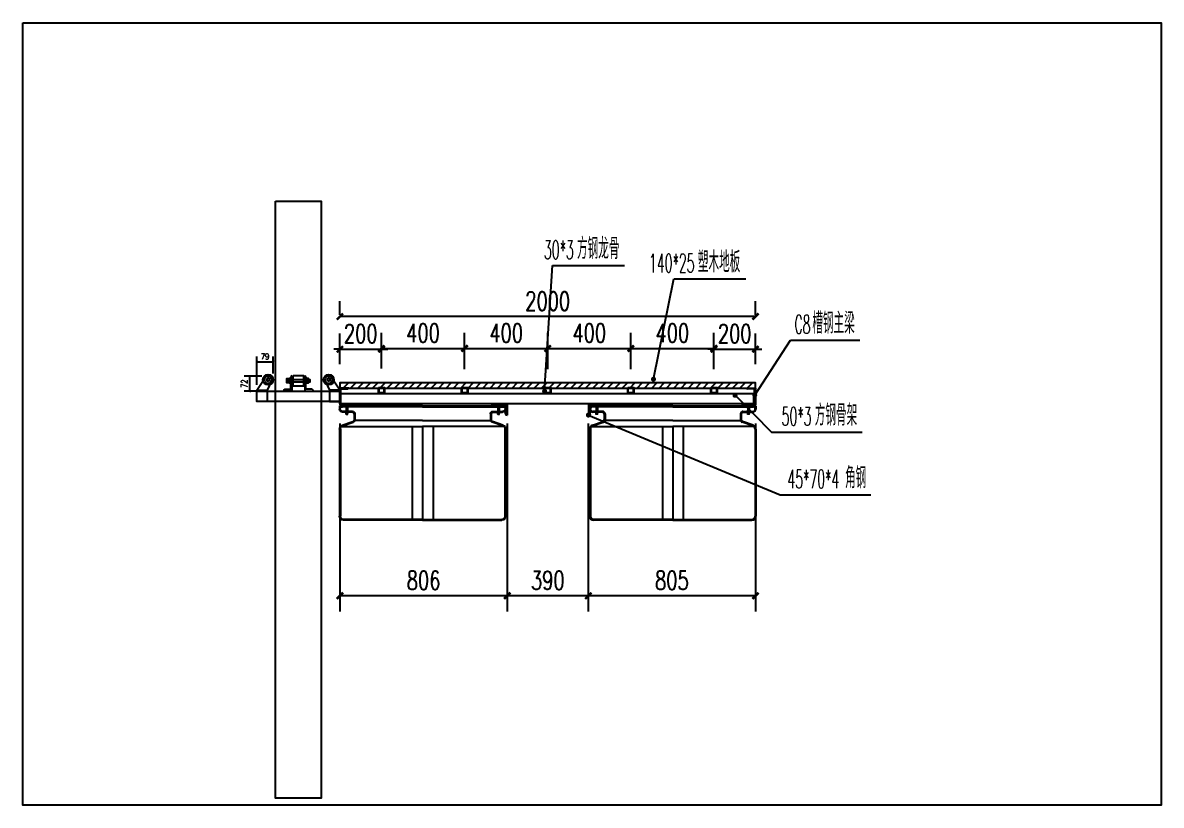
# Model space of a CAD drawing. Header units: millimetres. Extents: x -1822632 to -1305911, y 1206448 to 1536160.
# Drawn here: x -1742255 to -1736775, y 1225513 to 1229280 of the extents above; entities that cross this region are included whole.
import ezdxf

# ---------------------------------------------------------------- set-up
doc = ezdxf.new("R2010")
doc.units = ezdxf.units.MM
doc.header["$LTSCALE"] = 1000
doc.layers.get('0').update_dxf_attribs({"linetype": 'CONTINUOUS'})
doc.layers.get('DEFPOINTS').update_dxf_attribs({"linetype": 'CONTINUOUS'})
for name, color, linetype in [('DIM_LEAD', 3, 'CONTINUOUS'), ('PUB_DIM', 3, 'CONTINUOUS'), ('PUB_TEXT', 7, 'CONTINUOUS'), ('木地板', 32, 'CONTINUOUS'), ('浮筒', 252, 'CONTINUOUS'), ('螺栓', 146, 'CONTINUOUS'), ('钢', 172, 'CONTINUOUS'), ('钢架', 90, 'CONTINUOUS')]:
    doc.layers.add(name, color=color, linetype=linetype)
doc.styles.add('_TCH_DIM', font='SIMPLEX.shx', dxfattribs={"width": 0.7, "bigfont": 'GBCBIG.shx'})
doc.styles.add('_TCH_DIM_T3', font='SIMPLEX', dxfattribs={"width": 0.705882, "bigfont": 'GBCBIG'})
doc.dimstyles.new('_T&10', dxfattribs={"dimtxt": 29.75, "dimasz": 10, "dimexe": 25, "dimexo": 30, "dimgap": 10, "dimtad": 1, "dimdec": 0, "dimzin": 0, "dimdsep": 46, "dimtxsty": '_TCH_DIM_T3', "dimblk": 'ARCHTICK', "dimcen": 0.09, "dimclrt": 7, "dimazin": 2, "dimtfac": 1, "dimtdec": 0, "dimtix": 1, "dimtmove": 2, "dimatfit": 3, "dimfxl": 1, "dimtolj": 1, "dimtzin": 0, "dimarcsym": 0})
doc.dimstyles.new('_T&30', dxfattribs={"dimtxt": 89.25, "dimasz": 30, "dimexe": 75, "dimexo": 90, "dimgap": 30, "dimtad": 1, "dimdec": 0, "dimzin": 0, "dimdsep": 46, "dimtxsty": '_TCH_DIM_T3', "dimblk": 'ARCHTICK', "dimcen": 0.09, "dimclrt": 7, "dimazin": 2, "dimtfac": 1, "dimtdec": 0, "dimtix": 1, "dimtmove": 2, "dimatfit": 3, "dimfxl": 1, "dimtolj": 1, "dimtzin": 0, "dimarcsym": 0})

# ---------------------------------------------------------------- blocks, each defined once
blk = doc.blocks.new('_ARCHTICK')
at = {"color": 0, "linetype": 'ByBlock', "const_width": 0.4}
blk.add_lwpolyline([(-0.5, -0.5), (0.5, 0.5)], dxfattribs=at)
blk = doc.blocks.new('*D71')
at = {"layer": 'DEFPOINTS', "color": 0, "transparency": 16777216}
for p in [(-1741049.1, 1227647.7, 0), (-1741049.1, 1227560.9, 0), (-1741128.1, 1227505.9, 0)]:
    blk.add_point(p, dxfattribs=at)
at = {"layer": '木地板', "color": 0, "lineweight": -2, "transparency": 16777216}
for p, q in [((-1741128.1, 1227535.9, 0), (-1741128.1, 1227672.7, 0)), ((-1741128.1, 1227647.7, 0), (-1741049.1, 1227647.7, 0)), ((-1741049.1, 1227590.9, 0), (-1741049.1, 1227672.7, 0))]:
    blk.add_line(p, q, dxfattribs=at)
at = {"layer": '木地板', "color": 0, "lineweight": -2, "transparency": 16777216, "xscale": 10, "yscale": 10, "zscale": 10, "rotation": 180}
blk.add_blockref('_ARCHTICK', (-1741128.1, 1227647.7, 0), dxfattribs=at)
at = {"layer": '木地板', "color": 0, "lineweight": -2, "transparency": 16777216, "xscale": 10, "yscale": 10, "zscale": 10}
blk.add_blockref('_ARCHTICK', (-1741049.1, 1227647.7, 0), dxfattribs=at)
at = {"layer": '木地板', "color": 7, "transparency": 16777216, "insert": (-1741088.6, 1227672.6, 0), "char_height": 29.75, "attachment_point": 5, "style": '_TCH_DIM_T3'}
blk.add_mtext('\\A1;79', dxfattribs=at)
blk = doc.blocks.new('*D72')
at = {"layer": 'DEFPOINTS', "color": 0, "transparency": 16777216}
for p in [(-1741074.1, 1227578.4, 0), (-1741163.7, 1227505.9, 0), (-1741074.1, 1227505.9, 0)]:
    blk.add_point(p, dxfattribs=at)
at = {"layer": '木地板', "color": 0, "lineweight": -2, "transparency": 16777216}
for p, q in [((-1741104.1, 1227578.4, 0), (-1741188.7, 1227578.4, 0)), ((-1741163.7, 1227578.4, 0), (-1741163.7, 1227505.9, 0)), ((-1741104.1, 1227505.9, 0), (-1741188.7, 1227505.9, 0))]:
    blk.add_line(p, q, dxfattribs=at)
at = {"layer": '木地板', "color": 0, "lineweight": -2, "transparency": 16777216, "xscale": 10, "yscale": 10, "zscale": 10}
for p, rotation in [((-1741163.7, 1227578.4, 0), 90), ((-1741163.7, 1227505.9, 0), 270)]:
    blk.add_blockref('_ARCHTICK', p, dxfattribs=dict(at, rotation=rotation))
at = {"layer": '木地板', "color": 7, "transparency": 16777216, "insert": (-1741188.5, 1227542.2, 0), "char_height": 29.75, "attachment_point": 5, "rotation": 90, "style": '_TCH_DIM_T3'}
blk.add_mtext('\\A1;72', dxfattribs=at)
blk = doc.blocks.new('*U55')
at = {"layer": '钢'}
for points in [[(-15, 15), (15, 15), (15, -15), (-15, -15)], [(-12, 12), (12, 12), (12, -12), (-12, -12)]]:
    blk.add_lwpolyline(points, close=True, dxfattribs=at)
blk = doc.blocks.new('*U56')
at = {"layer": '钢', "color": 0, "linetype": 'ByBlock', "lineweight": -2, "transparency": 16777216}
for p in [(0, 0), (400, 0), (800, 0), (1200, 0), (1600, 0)]:
    blk.add_blockref('*U55', p, dxfattribs=at)
blk = doc.blocks.new('$FTMT$00000028')
at = {"layer": '螺栓'}
for p, q in [((-9.6, 23.2), (-8.6, 24.2)), ((-9.6, 23.2), (-9.6, 16.9)), ((8.6, 24.2), (-8.6, 24.2)), ((9.6, 23.2), (8.6, 24.2)), ((9.6, 18.5), (9.6, 23.2)), ((-3.4, -24.2), (-4.8, -22.8))]:
    blk.add_line(p, q, dxfattribs=at)
at = {"layer": '螺栓', "lineweight": 9}
for points in [[(-9.6, 18.5), (9.6, 18.5), (9.6, 16.9), (-9.6, 16.9)], [(7.7, 18.5), (-7.7, 18.5)], [(-7.2, 24.2), (7.2, 24.2)], [(-4.8, 24.2), (-4.8, 18.5)], [(-4.8, 18.5), (-4.8, -7.9)], [(-3.4, 18.5), (-3.4, -7.9)], [(3.4, 18.5), (3.4, -7.9)], [(4.8, 18.5), (4.8, 24.2)], [(4.8, 18.5), (4.8, -7.9)], [(9.6, -7.9), (-9.6, -7.9)], [(-9.6, -9.9), (-9.6, -7.9)], [(9.6, -9.9), (-9.6, -9.9)], [(7.7, -9.9), (7.7, -15.6), (-7.7, -15.6), (-7.7, -9.9)], [(-5.2, -15.6), (-5.2, -9.9)], [(-4.8, -22.8), (-4.8, -15.6)], [(-3.4, -24.2), (-3.4, -15.6)], [(3.4, -24.2), (-3.4, -24.2)], [(3.4, -24.2), (3.4, -15.6)], [(3.4, -24.2), (4.8, -22.8)], [(4.8, -22.8), (4.8, -15.6)], [(5.2, -9.9), (5.2, -15.6)], [(9.6, -7.9), (9.6, -9.9)]]:
    blk.add_lwpolyline(points, dxfattribs=at)
for points in [[(-7.4, 24), (-6.5, 23.6), (-5.6, 23.7), (-4.8, 24.2)], [(-4.8, 24.2), (-1.7, 23.1), (1.7, 23.1), (4.8, 24.2)], [(4.8, 24.2), (5.6, 23.7), (6.5, 23.6), (7.4, 24)]]:
    blk.add_open_spline(points, degree=3, dxfattribs=at)
blk = doc.blocks.new('*U57')
at = {"layer": '木地板'}
blk.add_blockref('$FTMT$00000028', (0, 0), dxfattribs=at)
blk = doc.blocks.new('*U58')
at = {"layer": '木地板', "color": 0, "linetype": 'ByBlock', "lineweight": -2, "transparency": 16777216}
for p in [(-730, 0), (0, 0)]:
    blk.add_blockref('*U57', p, dxfattribs=at)
blk = doc.blocks.new('*U59')
at = {"layer": '木地板'}
blk.add_blockref('$FTMT$00000028', (0, 0), dxfattribs=at)
blk = doc.blocks.new('*U60')
at = {"layer": '木地板', "color": 0, "linetype": 'ByBlock', "lineweight": -2, "transparency": 16777216}
for p in [(-730, 0), (0, 0)]:
    blk.add_blockref('*U59', p, dxfattribs=at)
blk = doc.blocks.new('*D65')
at = {"layer": 'DEFPOINTS', "color": 0, "transparency": 16777216}
for p in [(-1740528.1, 1227708.1), (-1740728.1, 1227545.9), (-1740528.1, 1227524.4, 0)]:
    blk.add_point(p, dxfattribs=at)
at = {"layer": 'PUB_DIM', "color": 0, "lineweight": -2, "transparency": 16777216}
for p, q in [((-1740728.1, 1227635.9), (-1740728.1, 1227783.1)), ((-1740528.1, 1227614.4), (-1740528.1, 1227783.1)), ((-1740728.1, 1227708.1), (-1740758.1, 1227708.1)), ((-1740728.1, 1227708.1), (-1740528.1, 1227708.1)), ((-1740528.1, 1227708.1), (-1740498.1, 1227708.1))]:
    blk.add_line(p, q, dxfattribs=at)
at = {"layer": 'PUB_DIM', "color": 0, "lineweight": -2, "transparency": 16777216, "xscale": 30, "yscale": 30, "zscale": 30}
blk.add_blockref('_ARCHTICK', (-1740728.1, 1227708.1), dxfattribs=at)
at = {"layer": 'PUB_DIM', "color": 0, "lineweight": -2, "transparency": 16777216, "xscale": 30, "yscale": 30, "zscale": 30, "rotation": 180}
blk.add_blockref('_ARCHTICK', (-1740528.1, 1227708.1), dxfattribs=at)
at = {"layer": 'PUB_DIM', "color": 7, "transparency": 16777216, "insert": (-1740628.1, 1227782.7), "char_height": 89.25, "attachment_point": 5, "style": '_TCH_DIM_T3'}
blk.add_mtext('\\A1;200', dxfattribs=at)
blk = doc.blocks.new('*D66')
at = {"layer": 'DEFPOINTS', "color": 0, "transparency": 16777216}
for p in [(-1740128.1, 1227711.5, 0), (-1740528.1, 1227524.4, 0), (-1740128.1, 1227521.4, 0)]:
    blk.add_point(p, dxfattribs=at)
at = {"layer": 'PUB_DIM', "color": 0, "lineweight": -2, "transparency": 16777216}
for p, q in [((-1740528.1, 1227614.4, 0), (-1740528.1, 1227786.5, 0)), ((-1740128.1, 1227611.4, 0), (-1740128.1, 1227786.5, 0)), ((-1740528.1, 1227711.5, 0), (-1740128.1, 1227711.5, 0))]:
    blk.add_line(p, q, dxfattribs=at)
at = {"layer": 'PUB_DIM', "color": 0, "lineweight": -2, "transparency": 16777216, "xscale": 30, "yscale": 30, "zscale": 30, "rotation": 180}
blk.add_blockref('_ARCHTICK', (-1740528.1, 1227711.5, 0), dxfattribs=at)
at = {"layer": 'PUB_DIM', "color": 0, "lineweight": -2, "transparency": 16777216, "xscale": 30, "yscale": 30, "zscale": 30}
blk.add_blockref('_ARCHTICK', (-1740128.1, 1227711.5, 0), dxfattribs=at)
at = {"layer": 'PUB_DIM', "color": 7, "transparency": 16777216, "insert": (-1740328.1, 1227786.1, 0), "char_height": 89.25, "attachment_point": 5, "style": '_TCH_DIM_T3'}
blk.add_mtext('\\A1;400', dxfattribs=at)
blk = doc.blocks.new('*D67')
at = {"layer": 'DEFPOINTS', "color": 0, "transparency": 16777216}
for p in [(-1739728.1, 1227711.5, 0), (-1740128.1, 1227521.4, 0), (-1739728.1, 1227521.4, 0)]:
    blk.add_point(p, dxfattribs=at)
at = {"layer": 'PUB_DIM', "color": 0, "lineweight": -2, "transparency": 16777216}
for p, q in [((-1740128.1, 1227611.4, 0), (-1740128.1, 1227786.5, 0)), ((-1739728.1, 1227611.4, 0), (-1739728.1, 1227786.5, 0)), ((-1740128.1, 1227711.5, 0), (-1739728.1, 1227711.5, 0))]:
    blk.add_line(p, q, dxfattribs=at)
at = {"layer": 'PUB_DIM', "color": 0, "lineweight": -2, "transparency": 16777216, "xscale": 30, "yscale": 30, "zscale": 30, "rotation": 180}
blk.add_blockref('_ARCHTICK', (-1740128.1, 1227711.5, 0), dxfattribs=at)
at = {"layer": 'PUB_DIM', "color": 0, "lineweight": -2, "transparency": 16777216, "xscale": 30, "yscale": 30, "zscale": 30}
blk.add_blockref('_ARCHTICK', (-1739728.1, 1227711.5, 0), dxfattribs=at)
at = {"layer": 'PUB_DIM', "color": 7, "transparency": 16777216, "insert": (-1739928.1, 1227786.1, 0), "char_height": 89.25, "attachment_point": 5, "style": '_TCH_DIM_T3'}
blk.add_mtext('\\A1;400', dxfattribs=at)
blk = doc.blocks.new('*D68')
at = {"layer": 'DEFPOINTS', "color": 0, "transparency": 16777216}
for p in [(-1739328.1, 1227711.5, 0), (-1739728.1, 1227521.4, 0), (-1739328.1, 1227521.4, 0)]:
    blk.add_point(p, dxfattribs=at)
at = {"layer": 'PUB_DIM', "color": 0, "lineweight": -2, "transparency": 16777216}
for p, q in [((-1739728.1, 1227611.4, 0), (-1739728.1, 1227786.5, 0)), ((-1739328.1, 1227611.4, 0), (-1739328.1, 1227786.5, 0)), ((-1739728.1, 1227711.5, 0), (-1739328.1, 1227711.5, 0))]:
    blk.add_line(p, q, dxfattribs=at)
at = {"layer": 'PUB_DIM', "color": 0, "lineweight": -2, "transparency": 16777216, "xscale": 30, "yscale": 30, "zscale": 30, "rotation": 180}
blk.add_blockref('_ARCHTICK', (-1739728.1, 1227711.5, 0), dxfattribs=at)
at = {"layer": 'PUB_DIM', "color": 0, "lineweight": -2, "transparency": 16777216, "xscale": 30, "yscale": 30, "zscale": 30}
blk.add_blockref('_ARCHTICK', (-1739328.1, 1227711.5, 0), dxfattribs=at)
at = {"layer": 'PUB_DIM', "color": 7, "transparency": 16777216, "insert": (-1739528.1, 1227786.1, 0), "char_height": 89.25, "attachment_point": 5, "style": '_TCH_DIM_T3'}
blk.add_mtext('\\A1;400', dxfattribs=at)
blk = doc.blocks.new('*D69')
at = {"layer": 'DEFPOINTS', "color": 0, "transparency": 16777216}
for p in [(-1738928.1, 1227711.5, 0), (-1739328.1, 1227521.4, 0), (-1738928.1, 1227521.4, 0)]:
    blk.add_point(p, dxfattribs=at)
at = {"layer": 'PUB_DIM', "color": 0, "lineweight": -2, "transparency": 16777216}
for p, q in [((-1739328.1, 1227611.4, 0), (-1739328.1, 1227786.5, 0)), ((-1738928.1, 1227611.4, 0), (-1738928.1, 1227786.5, 0)), ((-1739328.1, 1227711.5, 0), (-1738928.1, 1227711.5, 0))]:
    blk.add_line(p, q, dxfattribs=at)
at = {"layer": 'PUB_DIM', "color": 0, "lineweight": -2, "transparency": 16777216, "xscale": 30, "yscale": 30, "zscale": 30, "rotation": 180}
blk.add_blockref('_ARCHTICK', (-1739328.1, 1227711.5, 0), dxfattribs=at)
at = {"layer": 'PUB_DIM', "color": 0, "lineweight": -2, "transparency": 16777216, "xscale": 30, "yscale": 30, "zscale": 30}
blk.add_blockref('_ARCHTICK', (-1738928.1, 1227711.5, 0), dxfattribs=at)
at = {"layer": 'PUB_DIM', "color": 7, "transparency": 16777216, "insert": (-1739128.1, 1227786.1, 0), "char_height": 89.25, "attachment_point": 5, "style": '_TCH_DIM_T3'}
blk.add_mtext('\\A1;400', dxfattribs=at)
blk = doc.blocks.new('*D70')
at = {"layer": 'DEFPOINTS', "color": 0, "transparency": 16777216}
for p in [(-1738728.1, 1227708.1), (-1738928.1, 1227521.4, 0), (-1738728.1, 1227545.9)]:
    blk.add_point(p, dxfattribs=at)
at = {"layer": 'PUB_DIM', "color": 0, "lineweight": -2, "transparency": 16777216}
for p, q in [((-1738928.1, 1227611.4), (-1738928.1, 1227783.1)), ((-1738728.1, 1227635.9), (-1738728.1, 1227783.1)), ((-1738928.1, 1227708.1), (-1738958.1, 1227708.1)), ((-1738928.1, 1227708.1), (-1738728.1, 1227708.1)), ((-1738728.1, 1227708.1), (-1738698.1, 1227708.1))]:
    blk.add_line(p, q, dxfattribs=at)
at = {"layer": 'PUB_DIM', "color": 0, "lineweight": -2, "transparency": 16777216, "xscale": 30, "yscale": 30, "zscale": 30}
blk.add_blockref('_ARCHTICK', (-1738928.1, 1227708.1), dxfattribs=at)
at = {"layer": 'PUB_DIM', "color": 0, "lineweight": -2, "transparency": 16777216, "xscale": 30, "yscale": 30, "zscale": 30, "rotation": 180}
blk.add_blockref('_ARCHTICK', (-1738728.1, 1227708.1), dxfattribs=at)
at = {"layer": 'PUB_DIM', "color": 7, "transparency": 16777216, "insert": (-1738828.1, 1227782.7), "char_height": 89.25, "attachment_point": 5, "style": '_TCH_DIM_T3'}
blk.add_mtext('\\A1;200', dxfattribs=at)
blk = doc.blocks.new('*D61')
at = {"layer": 'DEFPOINTS', "color": 0, "transparency": 16777216}
for p in [(-1740728.1, 1227865.1), (-1740728.1, 1227783.1), (-1738728.1, 1227783.1)]:
    blk.add_point(p, dxfattribs=at)
at = {"layer": 'PUB_DIM', "color": 0, "lineweight": -2, "transparency": 16777216}
for p, q in [((-1740728.1, 1227873.1), (-1740728.1, 1227940.1)), ((-1738728.1, 1227873.1), (-1738728.1, 1227940.1)), ((-1738728.1, 1227865.1), (-1740728.1, 1227865.1))]:
    blk.add_line(p, q, dxfattribs=at)
at = {"layer": 'PUB_DIM', "color": 0, "lineweight": -2, "transparency": 16777216, "xscale": 30, "yscale": 30, "zscale": 30, "rotation": 180}
blk.add_blockref('_ARCHTICK', (-1740728.1, 1227865.1), dxfattribs=at)
at = {"layer": 'PUB_DIM', "color": 0, "lineweight": -2, "transparency": 16777216, "xscale": 30, "yscale": 30, "zscale": 30}
blk.add_blockref('_ARCHTICK', (-1738728.1, 1227865.1), dxfattribs=at)
at = {"layer": 'PUB_DIM', "color": 7, "transparency": 16777216, "insert": (-1739728.1, 1227939.7), "char_height": 89.25, "attachment_point": 5, "style": '_TCH_DIM_T3'}
blk.add_mtext('\\A1;2000', dxfattribs=at)
blk = doc.blocks.new('*D62')
at = {"layer": 'DEFPOINTS', "color": 0, "transparency": 16777216}
for p in [(-1739532.6, 1227440.9, 0), (-1738728.1, 1227440.9), (-1739532.6, 1226521)]:
    blk.add_point(p, dxfattribs=at)
at = {"layer": 'PUB_DIM', "color": 0, "lineweight": -2, "transparency": 16777216}
for p, q in [((-1739532.6, 1227350.9), (-1739532.6, 1226446)), ((-1738728.1, 1227350.9), (-1738728.1, 1226446)), ((-1738728.1, 1226521), (-1739532.6, 1226521))]:
    blk.add_line(p, q, dxfattribs=at)
at = {"layer": 'PUB_DIM', "color": 0, "lineweight": -2, "transparency": 16777216, "xscale": 30, "yscale": 30, "zscale": 30, "rotation": 180}
blk.add_blockref('_ARCHTICK', (-1739532.6, 1226521), dxfattribs=at)
at = {"layer": 'PUB_DIM', "color": 0, "lineweight": -2, "transparency": 16777216, "xscale": 30, "yscale": 30, "zscale": 30}
blk.add_blockref('_ARCHTICK', (-1738728.1, 1226521), dxfattribs=at)
at = {"layer": 'PUB_DIM', "color": 7, "transparency": 16777216, "insert": (-1739130.3, 1226595.6), "char_height": 89.25, "attachment_point": 5, "style": '_TCH_DIM_T3'}
blk.add_mtext('\\A1;805', dxfattribs=at)
blk = doc.blocks.new('*D63')
at = {"layer": 'DEFPOINTS', "color": 0, "transparency": 16777216}
for p in [(-1739922.6, 1227440.9, 0), (-1739532.6, 1227440.9, 0), (-1739922.6, 1226521)]:
    blk.add_point(p, dxfattribs=at)
at = {"layer": 'PUB_DIM', "color": 0, "lineweight": -2, "transparency": 16777216}
for p, q in [((-1739922.6, 1227350.9), (-1739922.6, 1226446)), ((-1739532.6, 1227350.9), (-1739532.6, 1226446)), ((-1739532.6, 1226521), (-1739922.6, 1226521))]:
    blk.add_line(p, q, dxfattribs=at)
at = {"layer": 'PUB_DIM', "color": 0, "lineweight": -2, "transparency": 16777216, "xscale": 30, "yscale": 30, "zscale": 30, "rotation": 180}
blk.add_blockref('_ARCHTICK', (-1739922.6, 1226521), dxfattribs=at)
at = {"layer": 'PUB_DIM', "color": 0, "lineweight": -2, "transparency": 16777216, "xscale": 30, "yscale": 30, "zscale": 30}
blk.add_blockref('_ARCHTICK', (-1739532.6, 1226521), dxfattribs=at)
at = {"layer": 'PUB_DIM', "color": 7, "transparency": 16777216, "insert": (-1739727.6, 1226595.6), "char_height": 89.25, "attachment_point": 5, "style": '_TCH_DIM_T3'}
blk.add_mtext('\\A1;390', dxfattribs=at)
blk = doc.blocks.new('*D64')
at = {"layer": 'DEFPOINTS', "color": 0, "transparency": 16777216}
for p in [(-1740728.1, 1227440.9), (-1739922.6, 1227440.9, 0), (-1740728.1, 1226521)]:
    blk.add_point(p, dxfattribs=at)
at = {"layer": 'PUB_DIM', "color": 0, "lineweight": -2, "transparency": 16777216}
for p, q in [((-1740728.1, 1227350.9), (-1740728.1, 1226446)), ((-1739922.6, 1227350.9), (-1739922.6, 1226446)), ((-1739922.6, 1226521), (-1740728.1, 1226521))]:
    blk.add_line(p, q, dxfattribs=at)
at = {"layer": 'PUB_DIM', "color": 0, "lineweight": -2, "transparency": 16777216, "xscale": 30, "yscale": 30, "zscale": 30, "rotation": 180}
blk.add_blockref('_ARCHTICK', (-1740728.1, 1226521), dxfattribs=at)
at = {"layer": 'PUB_DIM', "color": 0, "lineweight": -2, "transparency": 16777216, "xscale": 30, "yscale": 30, "zscale": 30}
blk.add_blockref('_ARCHTICK', (-1739922.6, 1226521), dxfattribs=at)
at = {"layer": 'PUB_DIM', "color": 7, "transparency": 16777216, "insert": (-1740325.3, 1226595.6), "char_height": 89.25, "attachment_point": 5, "style": '_TCH_DIM_T3'}
blk.add_mtext('\\A1;806', dxfattribs=at)
blk = doc.blocks.new('$FTMT$00000033')
at = {"layer": '钢架'}
h = blk.add_hatch(dxfattribs=at)
h.set_pattern_fill('STEEL', color=4, scale=10)
h.set_pattern_definition([(45, (-24466.834, 177914.657), (-11.2253202, 11.2253202), []), (45, (-24466.834, 177922.595), (-11.2253202, 11.2253202), [])])
h.paths.add_polyline_path([(29, 70), (-29, 70, 0.414214), (-23, 64), (17, 64, -0.414214), (23, 58), (23, -58, -0.414214), (17, -64), (-23, -64, 0.414214), (-29, -70), (29, -70)])
for p, q in [((-29, 70, 0), (-29, 70, 0)), ((-29, 70, 0), (29, 70, 0)), ((17, 64, 0), (-23, 64, 0)), ((23, -58, 0), (23, 58, 0)), ((29, 70, 0), (29, -70, 0)), ((-29, -70, 0), (-29, -70, 0)), ((29, -70, 0), (-29, -70, 0)), ((-23, -64, 0), (17, -64, 0))]:
    blk.add_line(p, q, dxfattribs=at)
for centre, start, end in [((-23, 70, 0), 180, 270), ((17, 58, 0), 0, 90), ((17, 58, 0), 0, 90), ((-23, -70, 0), 90, 180), ((17, -58, 0), 270, 0)]:
    blk.add_arc(centre, 6, start, end, dxfattribs=at)
blk = doc.blocks.new('$FTMT$00000030')
at = {"layer": '浮筒'}
for p, q in [((-400, 275, 0), (-400, 260, 0)), ((0, 275, 0), (-400, 275, 0)), ((0, 275, 0), (400, 275, 0)), ((400, 275, 0), (400, 260, 0)), ((0, 271, 0), (-386.4, 271, 0)), ((-338, 249, 0), (-386.4, 249, 0)), ((-338, 245, 0), (-385, 245, 0)), ((-330, 237, 0), (-330, 208.2, 0)), ((-326, 237, 0), (-326, 208.2, 0)), ((0, 271, 0), (386.4, 271, 0)), ((326, 237, 0), (326, 208.2, 0)), ((330, 237, 0), (330, 208.2, 0)), ((338, 249, 0), (386.4, 249, 0)), ((338, 245, 0), (385, 245, 0)), ((-396, 164.7, 0), (-396, -256, 0)), ((-390.7, 176.1, 0), (0, 176.1, 0)), ((-386.6, 182.8, 0), (-335.4, 200.6, 0)), ((-385.9, 178.8, 0), (-334.1, 196.9, 0)), ((0, 205.3, 0), (-326.3, 205.3, 0)), ((-50, 176.1, 0), (-50, -271, 0)), ((0, 205.3, 0), (326.3, 205.3, 0)), ((390.7, 176.1, 0), (0, 176.1, 0)), ((0, 176.1, 0), (0, -271, 0)), ((0, 176.1, 0), (0, -271, 0)), ((50, 176.1, 0), (50, -271, 0)), ((385.9, 178.8, 0), (334.1, 196.9, 0)), ((386.6, 182.8, 0), (335.4, 200.6, 0)), ((396, 164.7, 0), (396, -256, 0)), ((-400, 163.9, 0), (-400, -256, 0)), ((400, 163.9, 0), (400, -256, 0)), ((0, -271, 0), (-381, -271, 0)), ((0, -271, 0), (381, -271, 0)), ((0, -275, 0), (-381, -275, 0)), ((0, -275, 0), (381, -275, 0))]:
    blk.add_line(p, q, dxfattribs=at)
at = {"layer": '浮筒', "lineweight": 35}
for points in [[(-399.9, 275), (-330.3, 275)], [(-399.9, 275), (-330.3, 275)], [(399.9, 275), (330.3, 275)], [(399.9, 275), (330.3, 275)]]:
    blk.add_lwpolyline(points, dxfattribs=at)
at = {"layer": '浮筒'}
for centre, radius, start, end in [((-385, 260, 0), 15, 180, 270), ((-386.4, 260, 0), 11, 90, 270), ((-338, 237, 0), 12, 0, 90), ((-338, 237, 0), 8, 0, 90), ((338, 237, 0), 12, 90, 180), ((338, 237, 0), 8, 90, 180), ((385, 260, 0), 15, 270, 0), ((386.4, 260, 0), 11, 270, 90), ((-380, 163.9, 0), 20, 109.1798, 180), ((-381, 164.7, 0), 15, 109.1798, 180), ((-338, 208.2, 0), 8, 289.1798, 0), ((-338, 208.2, 0), 12, 289.1798, 0), ((338, 208.2, 0), 12, 180, 250.8202), ((338, 208.2, 0), 8, 180, 250.8202), ((381, 164.7, 0), 15, 0, 70.8202), ((380, 163.9, 0), 20, 0, 70.8202), ((-381, -256, 0), 19, 180, 270), ((-381, -256, 0), 15, 180, 270), ((381, -256, 0), 15, 270, 0), ((381, -256, 0), 19, 270, 0)]:
    blk.add_arc(centre, radius, start, end, dxfattribs=at)
blk = doc.blocks.new('$FTMT$00000060')
at = {"layer": 'PUB_DIM'}
h = blk.add_hatch(dxfattribs=at)
h.set_pattern_fill('金属', color=256, scale=2)
h.set_pattern_definition([(45, (-56062.5607, 58262.636), (-3.5355339, 3.5355339), []), (45, (-56060.2036, 58262.636), (-3.5355339, 3.5355339), [])])
h.paths.add_polyline_path([(20, 20), (-20, 20, 0.414214), (-15, 15), (15, 15), (15, -15, 0.414214), (20, -20)])
for p, q in [((-20, 20, 0), (20, 20, 0)), ((-20, 20, 0), (-20, 20, 0)), ((15, 15, 0), (-15, 15, 0)), ((15, -15, 0), (15, 15, 0)), ((20, 20, 0), (20, -20, 0)), ((20, -20, 0), (20, -20, 0))]:
    blk.add_line(p, q, dxfattribs=at)
for centre in [(-15, 20, 0), (20, -15, 0)]:
    blk.add_arc(centre, 5, 180, 270, dxfattribs=at)

msp = doc.modelspace()

# ---------------------------------------------------------------- hatches: boundary and pattern name
at = {"layer": '木地板'}
h = msp.add_hatch(dxfattribs=at)
h.set_pattern_fill('普通砖', color=256, scale=10)
h.set_pattern_definition([(45, (-1880060.555, 1327952.839), (-17.6776766, 17.6776766), [])])
h.paths.add_polyline_path([(-1740728.063, 1227520.925), (-1738728.063, 1227520.925), (-1738728.063, 1227545.925), (-1740728.063, 1227545.925)])

# ---------------------------------------------------------------- linework, layer by layer
for p, q in [((-1741128.063, 1227510.925, 0), (-1741089.383, 1227569.391, 0)), ((-1741057.445, 1227555.255, 0), (-1741078.063, 1227510.925, 0)), ((-1740798.681, 1227555.255, 0), (-1740778.063, 1227510.925, 0)), ((-1740728.063, 1227510.925, 0), (-1740766.742, 1227569.391, 0)), ((-1741128.063, 1227510.925, 0), (-1741078.063, 1227510.925, 0)), ((-1741128.063, 1227505.925, 0), (-1741128.063, 1227510.925, 0)), ((-1741078.063, 1227505.925, 0), (-1741128.063, 1227505.925, 0)), ((-1741078.063, 1227510.925, 0), (-1741078.063, 1227505.925, 0)), ((-1740778.063, 1227510.925, 0), (-1740778.063, 1227505.925, 0)), ((-1740728.063, 1227510.925, 0), (-1740778.063, 1227510.925, 0)), ((-1740778.063, 1227505.925, 0), (-1740728.063, 1227505.925, 0)), ((-1740728.063, 1227505.925, 0), (-1740728.063, 1227510.925, 0))]:
    msp.add_line(p, q)
at = {"elevation": 0}
for points in [[(-1741075.22, 1227567.688), (-1741080.557, 1227563.27), (-1741079.4, 1227556.439), (-1741072.905, 1227554.026), (-1741067.568, 1227558.444), (-1741068.726, 1227565.275)], [(-1740780.905, 1227567.688), (-1740775.568, 1227563.27), (-1740776.726, 1227556.439), (-1740783.22, 1227554.026), (-1740788.557, 1227558.444), (-1740787.4, 1227565.275)]]:
    msp.add_lwpolyline(points, close=True, dxfattribs=at)
for centre, radius in [((-1741074.063, 1227560.857, 0), 25), ((-1741074.063, 1227560.857, 0), 17.537), ((-1740782.063, 1227560.857, 0), 25), ((-1740782.063, 1227560.857, 0), 17.537)]:
    msp.add_circle(centre, radius)
at = {"layer": 'DIM_LEAD'}
for p, q in [((-1739743.063, 1227505.925), (-1739705.589, 1228110.672)), ((-1739705.589, 1228110.672), (-1739359.229, 1228110.672)), ((-1739219.085, 1227563.477), (-1739120.902, 1228046.109)), ((-1739120.902, 1228046.109), (-1738774.541, 1228046.109)), ((-1738731.778, 1227487.437), (-1738559.139, 1227751.514)), ((-1738559.139, 1227751.514), (-1738225.159, 1227751.514)), ((-1738826.552, 1227485.999), (-1738651.154, 1227308.981)), ((-1739532.563, 1227390.925), (-1738608.754, 1227007.105)), ((-1738651.154, 1227308.981), (-1738214.946, 1227308.981)), ((-1738608.754, 1227007.105), (-1738172.547, 1227007.105))]:
    msp.add_line(p, q, dxfattribs=at)
at = {"layer": 'DIM_LEAD', "const_width": 12}
for points in [[(-1739220.281, 1227557.598, 1), (-1739217.889, 1227569.357, 1)], [(-1739743.434, 1227499.936, 1), (-1739742.692, 1227511.913, 1)], [(-1738830.775, 1227490.261, 1), (-1738822.329, 1227481.737, 1)], [(-1738735.061, 1227482.414, 1), (-1738728.494, 1227492.459, 1)], [(-1739538.103, 1227393.227, 1), (-1739527.022, 1227388.623, 1)]]:
    msp.add_lwpolyline(points, format="xyb", close=True, dxfattribs=at)
at = {"layer": 'PUB_DIM', "color": 2}
msp.add_lwpolyline([(-1742254.553, 1229279.563), (-1736775.302, 1229279.563), (-1736775.302, 1225512.651), (-1742254.553, 1225512.651)], close=True, dxfattribs=at)
at = {"layer": '木地板', "elevation": 0}
for points in [[(-1740953.063, 1227580.852), (-1740903.063, 1227580.852), (-1740903.063, 1227530.852), (-1740953.063, 1227530.852)], [(-1741128.063, 1227505.925), (-1741078.063, 1227505.925), (-1741078.063, 1227455.925), (-1741128.063, 1227455.925)], [(-1740728.063, 1227505.925), (-1740778.063, 1227505.925), (-1740778.063, 1227455.925), (-1740728.063, 1227455.925)]]:
    msp.add_lwpolyline(points, close=True, dxfattribs=at)
at = {"layer": '木地板'}
msp.add_lwpolyline([(-1740728.063, 1227520.925), (-1738728.063, 1227520.925), (-1738728.063, 1227545.925), (-1740728.063, 1227545.925)], close=True, dxfattribs=at)
at = {"layer": '螺栓', "elevation": 0}
for points in [[(-1740973.563, 1227566.352), (-1740973.563, 1227545.352), (-1740983.563, 1227545.352), (-1740983.563, 1227566.352)], [(-1740973.563, 1227561.352), (-1740973.563, 1227550.352), (-1740983.563, 1227550.352), (-1740983.563, 1227561.352)], [(-1740971.563, 1227564.852), (-1740971.563, 1227546.852), (-1740973.563, 1227546.852), (-1740973.563, 1227564.852)], [(-1740970.063, 1227567.852), (-1740970.063, 1227543.852), (-1740971.563, 1227543.852), (-1740971.563, 1227567.852)], [(-1740970.063, 1227561.852), (-1740873.477, 1227561.852), (-1740873.477, 1227549.852), (-1740970.063, 1227549.852)], [(-1740892.17, 1227564.852), (-1740892.17, 1227546.852), (-1740890.17, 1227546.852), (-1740890.17, 1227564.852)], [(-1740890.17, 1227566.352), (-1740890.17, 1227545.352), (-1740880.17, 1227545.352), (-1740880.17, 1227566.352)], [(-1740890.17, 1227561.352), (-1740890.17, 1227550.352), (-1740880.17, 1227550.352), (-1740880.17, 1227561.352)]]:
    msp.add_lwpolyline(points, close=True, dxfattribs=at)
at = {"layer": '螺栓'}
for centre in [(-1741074.063, 1227560.857, 0), (-1740782.063, 1227560.857, 0)]:
    msp.add_circle(centre, 7, dxfattribs=at)
at = {"layer": '钢', "color": 1, "elevation": 0}
msp.add_lwpolyline([(-1741037.563, 1228419.989), (-1740818.563, 1228419.989), (-1740818.563, 1225547.187), (-1741037.563, 1225547.187)], close=True, dxfattribs=at)
at = {"layer": '钢', "elevation": 0}
for points in [[(-1741128.063, 1227505.925), (-1740728.063, 1227505.925), (-1740728.063, 1227455.925), (-1741128.063, 1227455.925)], [(-1740728.063, 1227494.353), (-1738736.959, 1227494.353), (-1738736.959, 1227444.353), (-1740728.063, 1227444.353)]]:
    msp.add_lwpolyline(points, close=True, dxfattribs=at)

# ---------------------------------------------------------------- block references
at = {"layer": '木地板', "xscale": 1.8749999990625, "rotation": 270}
msp.add_blockref('$FTMT$00000060', (-1740978.955, 1227543.425, 0), dxfattribs=at)
at = {"layer": '木地板'}
for name, p, xscale, yscale, rotation in [('$FTMT$00000060', (-1740877.17, 1227543.425, 0), 1.8749999990625, -1, 270), ('$FTMT$00000033', (-1740706.563, 1227480.925, 0), 0.7413793102170035, -0.5714285713469388, 180)]:
    msp.add_blockref(name, p, dxfattribs=dict(at, xscale=xscale, yscale=yscale, rotation=rotation))
at = {"layer": '木地板', "xscale": 0.7413793102170035, "yscale": 0.5714285713469388}
msp.add_blockref('$FTMT$00000033', (-1738749.563, 1227480.925, 0), dxfattribs=at)
at = {"layer": '木地板', "xscale": -1}
msp.add_blockref('*U60', (-1740694.854, 1227417.805, 0), dxfattribs=at)
at = {"layer": '木地板'}
msp.add_blockref('*U58', (-1738761.396, 1227417.805, 0), dxfattribs=at)
at = {"layer": '钢'}
for name, p in [('*U56', (-1740528.063, 1227509.353, 0)), ('$FTMT$00000030', (-1739126.313, 1227159.675))]:
    msp.add_blockref(name, p, dxfattribs=at)
at = {"layer": '钢', "yscale": -1, "rotation": 180}
msp.add_blockref('$FTMT$00000030', (-1740329.938, 1227159.675, 0), dxfattribs=at)
at = {"layer": '钢', "xscale": 1.8749999990625, "yscale": 1.249999999375}
msp.add_blockref('$FTMT$00000060', (-1739960.063, 1227415.925, 0), dxfattribs=at)
at = {"layer": '钢', "xscale": 1.8749999990625, "yscale": -1.249999999375, "rotation": 180}
msp.add_blockref('$FTMT$00000060', (-1739495.063, 1227415.925, 0), dxfattribs=at)

# ---------------------------------------------------------------- texts
at = {"layer": 'PUB_TEXT', "style": '_TCH_DIM'}
for s, height, width, p in [('30*3', 89.25, 0.494118, (-1739746.589, 1228142.172)), ('方钢龙骨', 101.2766, 0.7, (-1739586.989, 1228142.172)), ('塑木地板', 101.2766, 0.7, (-1739005.429, 1228077.609)), ('140*25', 89.25, 0.494118, (-1739240.629, 1228077.609)), ('C8', 89.25, 0.494118, (-1738540.583, 1227783.014)), ('槽钢主梁', 101.2766, 0.7, (-1738454.483, 1227783.014)), ('50*3', 89.25, 0.494118, (-1738602.307, 1227340.481)), ('方钢骨架', 101.2766, 0.7, (-1738442.707, 1227340.481)), ('角钢', 101.2766, 0.7, (-1738297.094, 1227038.605)), ('45*70*4', 89.25, 0.494118, (-1738574.294, 1227038.605))]:
    msp.add_text(s, height=height, dxfattribs=dict(at, width=width)).set_placement(p)

# ---------------------------------------------------------------- dimensions: what is measured, and where the dimension line sits
at = {"layer": 'PUB_DIM'}
for base, p1, p2, picture, middle in [((-1740728.063, 1227865.123), (-1738728.063, 1227783.081), (-1740728.063, 1227783.081), '*D61', (-1739728.063, 1227939.748)), ((-1740528.063, 1227708.081), (-1740728.063, 1227545.925), (-1740528.063, 1227524.353, 0), '*D65', (-1740628.063, 1227782.706)), ((-1740128.063, 1227711.51, 0), (-1740528.063, 1227524.353, 0), (-1740128.063, 1227521.353, 0), '*D66', (-1740328.063, 1227786.135, 0)), ((-1739728.063, 1227711.51, 0), (-1740128.063, 1227521.353, 0), (-1739728.063, 1227521.353, 0), '*D67', (-1739928.063, 1227786.135, 0)), ((-1739328.063, 1227711.51, 0), (-1739728.063, 1227521.353, 0), (-1739328.063, 1227521.353, 0), '*D68', (-1739528.063, 1227786.135, 0)), ((-1738928.063, 1227711.51, 0), (-1739328.063, 1227521.353, 0), (-1738928.063, 1227521.353, 0), '*D69', (-1739128.063, 1227786.135, 0)), ((-1738728.063, 1227708.081), (-1738928.063, 1227521.353, 0), (-1738728.063, 1227545.925), '*D70', (-1738828.063, 1227782.706)), ((-1740728.06260778, 1226520.996835745), (-1739922.56260778, 1227440.924856559, 0.000001343), (-1740728.06260778, 1227440.924853543), '*D64', (-1740325.31260778, 1226595.621835745)), ((-1739922.563, 1226520.997), (-1739532.563, 1227440.925, 0), (-1739922.563, 1227440.925, 0), '*D63', (-1739727.563, 1226595.622)), ((-1739532.56260778, 1226520.996835745), (-1738728.06260778, 1227440.924853537), (-1739532.56260778, 1227440.924853515, -0.00000001), '*D62', (-1739130.31260778, 1226595.621835745))]:
    dim = msp.add_linear_dim(base=base, p1=p1, p2=p2, dimstyle='_T&30', dxfattribs=at)
    dim.commit()
    dim.dimension.update_dxf_attribs({"geometry": picture, "text_midpoint": middle})
at = {"layer": '木地板'}
dim = msp.add_linear_dim(base=(-1741049.063, 1227647.683, 0), p1=(-1741128.063, 1227505.925, 0), p2=(-1741049.063, 1227560.857, 0), dimstyle='_T&10', dxfattribs=at)
dim.commit()
dim.dimension.update_dxf_attribs({"geometry": '*D71', "text_midpoint": (-1741088.563, 1227672.558, 0)})
dim = msp.add_linear_dim(base=(-1741163.658, 1227505.925, 0), p1=(-1741074.063, 1227578.394, 0), p2=(-1741074.063, 1227505.925, 0), angle=90, dimstyle='_T&10', dxfattribs=at)
dim.commit()
dim.dimension.update_dxf_attribs({"geometry": '*D72', "text_midpoint": (-1741188.533, 1227542.159, 0)})

doc.saveas('drawing.dxf')
